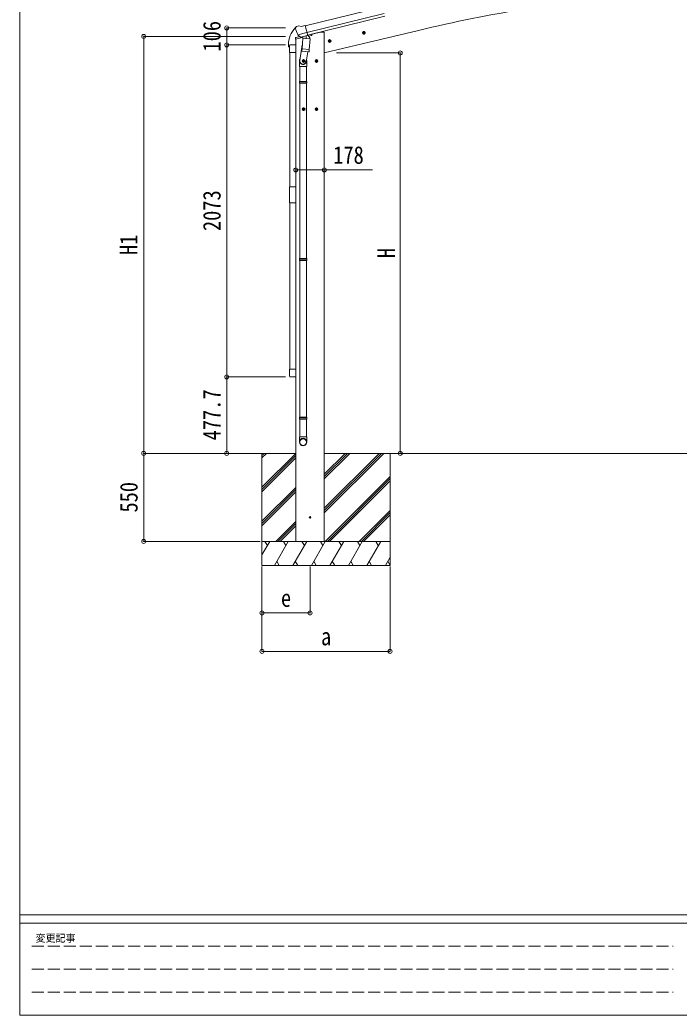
# Model space of a CAD drawing. Units: millimetres at full size. Extents: x -6988 to 7066, y -4877 to 4823.
# Drawn here: x -6988 to -2873, y -4877 to 1337 of the extents above; entities that cross this region are included whole.
import ezdxf
from ezdxf.enums import TextEntityAlignment as Align

# ---------------------------------------------------------------- set-up
doc = ezdxf.new("R2010")
doc.units = ezdxf.units.MM
doc.header["$LTSCALE"] = 25
doc.header["$PDMODE"] = 32
doc.header["$PDSIZE"] = 25
doc.linetypes.add('DASHED3', pattern=[4, 3, -1])
for name, color, linetype, lineweight in [('0-0_0', 7, 'Continuous', 9), ('0-1_本体', 4, 'Continuous', 9), ('0-2_部品', 7, 'Continuous', 9), ('0-A_寸法', 6, 'Continuous', 9), ('1-1_GLASS', 4, 'Continuous', 9), ('1-2_GLASS_SEAL', 7, 'Continuous', 9), ('1-A', 6, 'Continuous', 9), ('F-0_240', 7, 'Continuous', 9)]:
    doc.layers.add(name, color=color, linetype=linetype, lineweight=lineweight)
doc.styles.add('ＭＳ ゴシック', font='')
doc.styles.get('ＭＳ ゴシック').set_extended_font_data('MS Gothic')

msp = doc.modelspace()

# ---------------------------------------------------------------- linework, layer by layer
at = {"layer": '0-0_0'}
for p, q in [((-5862.41, -1369.83), (-5265.53, -1369.83)), ((-5476.53, -1397.16), (-5449.14, -1369.78)), ((-5476.53, -1383.02), (-5463.29, -1369.78)), ((-5476.53, -1369.83), (-5476.53, -2069.78)), ((-5476.53, -1581.01), (-5265.53, -1370.01)), ((-5476.53, -1595.15), (-5265.53, -1384.15)), ((-5476.53, -1609.29), (-5265.53, -1398.29)), ((-5087.53, -1740.79), (-4716.51, -1369.78)), ((-5087.53, -1712.51), (-4744.8, -1369.78)), ((-5087.53, -1726.65), (-4730.65, -1369.78)), ((-5087.53, -1528.66), (-4928.64, -1369.78)), ((-5087.53, -1514.52), (-4942.79, -1369.78)), ((-5087.53, -1500.38), (-4956.93, -1369.78)), ((-5087.53, -1369.83), (-1208.71, -1369.83)), ((-4676.53, -1369.78), (-4676.53, -2069.78)), ((-5082.67, -1919.78), (-4676.53, -1513.64)), ((-5068.53, -1919.78), (-4676.53, -1527.78)), ((-5054.38, -1919.78), (-4676.53, -1541.93)), ((-5476.53, -1793.14), (-5265.53, -1582.14)), ((-5476.53, -1807.28), (-5265.53, -1596.28)), ((-5476.53, -1821.42), (-5265.53, -1610.43)), ((-4870.54, -1919.78), (-4676.53, -1725.77)), ((-5391.04, -1919.78), (-5265.53, -1794.27)), ((-4856.39, -1919.78), (-4676.53, -1739.91)), ((-4842.25, -1919.78), (-4676.53, -1754.06)), ((-5376.89, -1919.78), (-5265.53, -1808.41)), ((-5362.75, -1919.78), (-5265.53, -1822.56)), ((-4676.53, -1919.78), (-5476.53, -1919.78)), ((-5476.53, -2003.61), (-5428.13, -1919.78)), ((-5443.13, -1945.76), (-5458.13, -1919.78)), ((-5399.26, -2069.78), (-5312.66, -1919.78)), ((-5327.66, -1945.76), (-5342.66, -1919.78)), ((-5283.79, -2069.78), (-5197.19, -1919.78)), ((-5087.53, -1919.78), (-5265.53, -1919.78)), ((-5212.19, -1945.76), (-5227.19, -1919.78)), ((-5168.32, -2069.78), (-5081.72, -1919.78)), ((-5096.72, -1945.76), (-5111.72, -1919.78)), ((-5052.85, -2069.78), (-4966.25, -1919.78)), ((-4981.25, -1945.76), (-4996.25, -1919.78)), ((-4937.38, -2069.78), (-4850.78, -1919.78)), ((-4880.78, -1919.78), (-4865.78, -1945.76)), ((-4821.91, -2069.78), (-4735.31, -1919.78)), ((-4750.31, -1945.76), (-4765.31, -1919.78)), ((-5384.26, -2043.8), (-5369.26, -2069.78)), ((-5268.79, -2043.8), (-5253.79, -2069.78)), ((-5153.32, -2043.8), (-5138.32, -2069.78)), ((-5037.85, -2043.8), (-5022.85, -2069.78)), ((-4922.38, -2043.8), (-4907.38, -2069.78)), ((-4806.91, -2043.8), (-4791.91, -2069.78)), ((-4706.44, -2069.78), (-4676.53, -2017.97)), ((-4691.44, -2043.8), (-4676.53, -2069.63)), ((-5476.53, -2069.78), (-4676.53, -2069.78))]:
    msp.add_line(p, q, dxfattribs=at)
msp.add_circle((-5176.53, -1769.78), 5, dxfattribs=at)
at = {"layer": '0-1_本体'}
for p, q in [((-5206.06, 1300.36), (-4723.18, 1417.85)), ((-5195.98, 1258.4), (-4712.97, 1375.87)), ((-5192.05, 1242.02), (-4708.99, 1359.51)), ((-5163.54, 1247.73), (-5111.53, 1260.22)), ((-5087.53, 1260.22), (-5111.53, 1260.22)), ((-5087.53, 1260.22), (-5087.53, -1919.78)), ((-4499.45, 1271.41), (-5087.5, 1130.23)), ((-5265.53, -1919.78), (-5265.53, 1216.78))]:
    msp.add_line(p, q, dxfattribs=at)
at = {"layer": '0-1_本体', "color": 6}
msp.add_line((-5087.53, 400.04), (-5265.53, 400.04), dxfattribs=at)
at = {"layer": '0-1_本体'}
msp.add_arc((-2344.43, -7724.29), 9250.23, 94.95525, 103.47191, dxfattribs=at)
at = {"layer": '0-2_部品'}
for p, q in [((-5267.51, 1284.79), (-5267.24, 1283.64)), ((-5263.3, 1293.36), (-5267.15, 1287.07)), ((-5260.2, 1295.61), (-5247.02, 1298.78)), ((-5253.46, 1244.48), (-5195.95, 1258.29)), ((-5236.61, 1229.57), (-5252.99, 1244.06)), ((-5232.46, 1296.1), (-5245.72, 1298.8)), ((-5232.46, 1296.1), (-5206.53, 1302.33)), ((-5163.54, 1248.96), (-5163.54, 1245.2)), ((-4850.02, 1253.98), (-4830.57, 1258.65)), ((-4845.46, 1261.76), (-4847.59, 1254.57)), ((-4838.16, 1263.52), (-4845.46, 1261.76)), ((-4837.96, 1246.6), (-4842.63, 1266.04)), ((-4833, 1258.07), (-4838.16, 1263.52)), ((-4835.13, 1250.87), (-4833, 1258.07)), ((-5268.09, 1216.16), (-5225.06, 1226.49)), ((-5268.09, 1223.05), (-5268.09, 1216.16)), ((-5239.63, 1232.25), (-5265.79, 1225.97)), ((-5233.9, 1229), (-5226.38, 1230.81)), ((-5233.06, 1229.11), (-5231.53, 1229.48)), ((-5231.53, 1229.48), (-5194.83, 1238.29)), ((-5229.69, 1229.25), (-5229.75, 1228.51)), ((-5228.99, 1227.47), (-5203.18, 1221.03)), ((-5222.07, 1222.12), (-5226.75, 1155.29)), ((-5176.39, 1218.93), (-5222.07, 1222.12)), ((-5220.3, 1225.3), (-5220.53, 1222.01)), ((-5200.78, 1236.47), (-5201.8, 1221.86)), ((-5194.83, 1238.29), (-5193.3, 1238.66)), ((-5191.75, 1240.76), (-5190.8, 1240.7)), ((-5190.8, 1240.7), (-5177.49, 1225.38)), ((-5186.5, 1235.75), (-5167.37, 1240.34)), ((-5181.06, 1152.09), (-5176.39, 1218.93)), ((-5177.49, 1225.38), (-5177.93, 1219.04)), ((-5063.95, 1202.62), (-5044.51, 1207.29)), ((-5059.4, 1210.4), (-5061.53, 1203.21)), ((-5052.1, 1212.15), (-5059.4, 1210.4)), ((-5051.9, 1195.23), (-5056.56, 1214.68)), ((-5046.93, 1206.71), (-5052.1, 1212.15)), ((-5049.06, 1199.51), (-5046.93, 1206.71)), ((-5225.02, 1180.05), (-5240.93, 1083.88)), ((-5227.61, 1142.82), (-5226.73, 1155.28)), ((-5227.21, 1141.46), (-5227.21, 1141.46)), ((-5181.06, 1152.09), (-5226.75, 1155.29)), ((-5225.76, 1140.68), (-5184.07, 1137.77)), ((-5189.49, 1138.15), (-5200.23, 1074.56)), ((-5181.07, 1152.09), (-5181.96, 1139.4)), ((-5243.08, 1046.72), (-5243.08, 1081.07)), ((-5206.53, 1079.98), (-5226.53, 1079.98)), ((-5216.53, 1087.48), (-5223.03, 1083.73)), ((-5223.03, 1083.73), (-5223.03, 1076.23)), ((-5223.03, 1076.23), (-5216.53, 1072.47)), ((-5216.53, 1069.98), (-5216.53, 1089.98)), ((-5210.03, 1083.73), (-5216.53, 1087.48)), ((-5197.08, 1081.38), (-5197.08, 1046.72)), ((-5126.53, 1079.98), (-5146.53, 1079.98)), ((-5136.53, 1087.48), (-5143.03, 1083.73)), ((-5143.03, 1083.73), (-5143.03, 1076.23)), ((-5143.03, 1076.23), (-5136.53, 1072.47)), ((-5136.53, 1069.98), (-5136.53, 1089.98)), ((-5130.03, 1083.73), (-5136.53, 1087.48)), ((-5197.08, 1046.72), (-5243.08, 1046.72)), ((-5241.08, 1046.72), (-5241.08, 952.72)), ((-5199.08, 1046.72), (-5199.08, 952.72)), ((-5243.08, 950.72), (-5242.08, 952.72)), ((-5197.08, 950.72), (-5243.08, 950.72)), ((-5197.08, 942.72), (-5243.08, 942.72)), ((-5198.08, 952.72), (-5242.08, 952.72)), ((-5198.08, 940.72), (-5242.08, 940.72)), ((-5241.08, 940.72), (-5241.08, -153.47)), ((-5199.08, 940.72), (-5199.08, -153.47)), ((-5197.08, 950.72), (-5198.08, 952.72)), ((-5197.08, 942.72), (-5198.08, 940.72)), ((-5197.08, 950.72), (-5197.08, 942.72)), ((-5206.53, 779.98), (-5226.53, 779.98)), ((-5216.53, 787.48), (-5223.03, 783.73)), ((-5223.03, 783.73), (-5223.03, 776.23)), ((-5223.03, 776.23), (-5216.53, 772.47)), ((-5216.53, 769.98), (-5216.53, 789.98)), ((-5210.03, 783.73), (-5216.53, 787.48)), ((-5126.53, 779.98), (-5146.53, 779.98)), ((-5136.53, 787.48), (-5143.03, 783.73)), ((-5143.03, 783.73), (-5143.03, 776.23)), ((-5143.03, 776.23), (-5136.53, 772.47)), ((-5136.53, 769.98), (-5136.53, 789.98)), ((-5130.03, 783.73), (-5136.53, 787.48)), ((-5243.08, -155.47), (-5242.08, -153.47)), ((-5197.08, -155.47), (-5243.08, -155.47)), ((-5197.08, -163.47), (-5243.08, -163.47)), ((-5198.08, -153.47), (-5242.08, -153.47)), ((-5198.08, -165.47), (-5242.08, -165.47)), ((-5241.08, -165.47), (-5241.08, -1143.65)), ((-5199.08, -165.47), (-5199.08, -1143.65)), ((-5197.08, -155.47), (-5198.08, -153.47)), ((-5197.08, -163.47), (-5198.08, -165.47)), ((-5197.08, -155.47), (-5197.08, -163.47)), ((-5243.08, -1145.65), (-5242.08, -1143.65)), ((-5197.08, -1145.65), (-5243.08, -1145.65)), ((-5197.08, -1153.65), (-5243.08, -1153.65)), ((-5198.08, -1143.65), (-5242.08, -1143.65)), ((-5198.08, -1155.65), (-5242.08, -1155.65)), ((-5241.08, -1155.65), (-5241.08, -1265.65)), ((-5199.08, -1155.65), (-5199.08, -1265.65)), ((-5197.08, -1145.65), (-5198.08, -1143.65)), ((-5197.08, -1153.65), (-5198.08, -1155.65)), ((-5197.08, -1145.65), (-5197.08, -1153.65)), ((-5243.08, -1299.8), (-5243.08, -1265.65)), ((-5197.08, -1265.65), (-5243.08, -1265.65)), ((-5197.08, -1299.8), (-5197.08, -1265.65))]:
    msp.add_line(p, q, dxfattribs=at)
for points in [[(-5253.73, 1245.06), (-5253.15, 1244.22), (-5252.99, 1244.06)], [(-5201.1, 1236.88), (-5191.37, 1239.21), (-5206.53, 1302.33)], [(-4847.59, 1254.57), (-4842.43, 1249.12), (-4835.13, 1250.87)], [(-5201.1, 1236.88), (-5201.33, 1236.73), (-5226.1, 1230.78), (-5226.38, 1230.81)], [(-5061.53, 1203.21), (-5056.36, 1197.76), (-5049.06, 1199.51)], [(-5216.53, 1072.47), (-5210.03, 1076.23), (-5210.03, 1083.73)], [(-5136.53, 1072.47), (-5130.03, 1076.23), (-5130.03, 1083.73)], [(-5243.08, 950.72), (-5243.08, 942.72), (-5242.08, 940.72)], [(-5216.53, 772.47), (-5210.03, 776.23), (-5210.03, 783.73)], [(-5136.53, 772.47), (-5130.03, 776.23), (-5130.03, 783.73)], [(-5243.08, -155.47), (-5243.08, -163.47), (-5242.08, -165.47)], [(-5243.08, -1145.65), (-5243.08, -1153.65), (-5242.08, -1155.65)]]:
    msp.add_lwpolyline(points, dxfattribs=at)
for centre, radius in [((-4840.3, 1256.32), 8.5), ((-4840.3, 1256.32), 7.7), ((-4840.3, 1256.32), 6.5), ((-5054.23, 1204.96), 8.5), ((-5054.23, 1204.96), 7.7), ((-5054.23, 1204.96), 6.5), ((-5216.53, 1079.98), 8.5), ((-5216.53, 1079.98), 7.7), ((-5216.53, 1079.98), 6.5), ((-5136.53, 1079.98), 8.5), ((-5136.53, 1079.98), 7.7), ((-5136.53, 1079.98), 6.5), ((-5216.53, 779.98), 8.5), ((-5216.53, 779.98), 7.7), ((-5216.53, 779.98), 6.5), ((-5136.53, 779.98), 8.5), ((-5136.53, 779.98), 7.7), ((-5136.53, 779.98), 6.5)]:
    msp.add_circle(centre, radius, dxfattribs=at)
at = {"layer": '0-2_部品', "color": 4}
msp.add_circle((-5176.53, -1769.78), 4.5, dxfattribs=at)
at = {"layer": '0-2_部品'}
for centre, radius, start, end in [((-5070.43, 1330.89), 202.4, 193.5, 205.09125), ((-5259.03, 1290.75), 5, 103.5, 148.5), ((-5246.32, 1295.86), 3, 78.5, 103.5), ((-5168.54, 1245.2), 5, 283.5, 0), ((-5265.09, 1223.05), 3, 103.5, 180), ((-5233.18, 1229.6), 0.5, 248.23754, 283.5), ((-5230.19, 1229.29), 0.5, 356, 103.5), ((-5228.75, 1228.44), 1, 176, 256), ((-5202.82, 1222), 1.03, 250.03897, 351.96569), ((-5200.18, 1236.38), 0.604, 100.59842, 172.20595), ((-5193.42, 1239.14), 0.5, 283.5, 318.76246), ((-5225.67, 1142.65), 1.95, 175.04017, 217.47766), ((-5225.62, 1142.68), 2, 217.40962, 266), ((-5183.93, 1139.76), 2, 266, 349.46843), ((-5213.08, 1081.07), 30, 177.45142, 180)]:
    msp.add_arc(centre, radius, start, end, dxfattribs=at)
for centre, major_axis, ratio, start_param, end_param in [((-5264.59, 1285.5), (-1.57, -2.57), 0.99628, 4.712389, 5.4996506), ((-5234.62, 1231.83), (-0.73, -2.92), 0.997631, 5.8041905, 6.6006116), ((-5234.56, 1232.05), (2.63, 3.16), 0.650902, 4.0958226, 4.1686332), ((-5234.6, 1231.93), (-0.73, -2.92), 0.997631, 0.3902369, 0.4789948), ((-5220.08, 1081.38), (23, 0), 0.996195, 2.5560258, 6.5663028), ((-5220.08, 1081.38), (21, 0), 0.996195, 2.9349147, 5.9512394), ((-5220.08, -1298.05), (-23, 0), 0.996195, 3.1415927, 6.2831853), ((-5220.08, -1299.8), (-23, 0), 0.996195, 3.1415927, 6.2831853), ((-5220.08, -1299.8), (0, -23.43), 0.981806, 4.712389, 7.8539816)]:
    msp.add_ellipse(centre, major_axis=major_axis, ratio=ratio, start_param=start_param, end_param=end_param, dxfattribs=at)
msp.add_ellipse((-5220.08, -1299.8), major_axis=(21, 0), ratio=0.996195, dxfattribs=at)
at = {"layer": '0-A_寸法'}
for p, q in [((-6215.1, 1233.22), (-5328.83, 1233.22)), ((-6215.1, -1369.78), (-6215.1, 1233.22)), ((-4613.73, 1130.22), (-5010.84, 1130.22)), ((-4613.73, -1369.78), (-4613.73, 1130.22)), ((-5087.53, 400.04), (-4787.53, 400.04)), ((-6215.1, -1369.78), (-5486.99, -1369.78)), ((-6215.1, -1919.78), (-6215.1, -1369.78)), ((-6215.1, -1919.78), (-5486.99, -1919.78)), ((-5476.78, -2606.14), (-5476.78, -2077.2)), ((-5476.78, -2366.17), (-5476.78, -2077.2)), ((-5176.53, -2366.17), (-5176.53, -2077.2)), ((-4676.78, -2606.14), (-4676.78, -2077.2)), ((-5176.53, -2366.17), (-5476.78, -2366.17)), ((-5476.78, -2606.14), (-4676.78, -2606.14))]:
    msp.add_line(p, q, dxfattribs=at)
for p in [(-6215.1, 1233.22), (-4613.73, 1130.22), (-5265.53, 400.04), (-5087.53, 400.04), (-6215.1, -1369.78), (-4613.73, -1369.78), (-6215.1, -1919.78), (-5476.78, -2366.17), (-5176.53, -2366.17), (-5476.78, -2606.14), (-4676.78, -2606.14)]:
    msp.add_point(p, dxfattribs=at)
at = {"layer": '1-1_GLASS'}
for p, q in [((-5303.53, 1132.44), (-5303.53, 293.44)), ((-5265.53, 1132.44), (-5265.53, 293.44)), ((-5303.53, 195.44), (-5303.53, -843.56)), ((-5265.53, -843.56), (-5265.53, 195.44))]:
    msp.add_line(p, q, dxfattribs=at)
at = {"layer": '1-2_GLASS_SEAL'}
for p, q in [((-5312.03, 1180.92), (-5312.03, 1169.17)), ((-5299.03, 1181.64), (-5270.03, 1181.64)), ((-5298.77, 1181.93), (-5265.53, 1181.93)), ((-5311.53, 1168.67), (-5305.27, 1168.67)), ((-5304.77, 1175.93), (-5304.77, 1169.17)), ((-5304.53, 1132.44), (-5304.53, 1176.14)), ((-5264.53, 1132.44), (-5304.53, 1132.44)), ((-5264.53, 1176.14), (-5264.53, 1132.44)), ((-5304.53, -843.56), (-5304.53, -887.26)), ((-5264.53, -843.56), (-5304.53, -843.56)), ((-5264.53, -887.26), (-5264.53, -843.56)), ((-5299.03, -892.76), (-5270.03, -892.76))]:
    msp.add_line(p, q, dxfattribs=at)
msp.add_lwpolyline([(-5304.53, 293.44), (-5264.53, 293.44), (-5264.53, 195.44), (-5304.53, 195.44)], close=True, dxfattribs=at)
for centre, radius, start, end in [((-5159.77, 1180.92), 152.26, 135.14293, 180), ((-5263.28, 1282.95), 6.95, 110.13068, 129.45641), ((-5298.77, 1175.93), 6, 90, 180), ((-5299.03, 1176.14), 5.5, 90, 180), ((-5270.03, 1176.14), 5.5, 0, 90), ((-5311.53, 1169.17), 0.5, 180, 270), ((-5305.27, 1169.17), 0.5, 270, 0), ((-5299.03, -887.26), 5.5, 180, 270), ((-5270.03, -887.26), 5.5, 270, 0)]:
    msp.add_arc(centre, radius, start, end, dxfattribs=at)
at = {"layer": '1-A'}
for p, q in [((-5697, 1286.84), (-5328.83, 1286.84)), ((-5697, 1286.84), (-5697, 1180.84)), ((-5697, 1180.84), (-5328.83, 1180.84)), ((-5697, 1180.84), (-5697, -892.16)), ((-5697, -892.16), (-5328.83, -892.16)), ((-5697, -1369.83), (-5697, -892.16)), ((-5697, -1369.83), (-5328.83, -1369.83))]:
    msp.add_line(p, q, dxfattribs=at)
for p in [(-5697, 1286.84), (-5697, 1180.84), (-5697, -892.16), (-5697, -1369.83)]:
    msp.add_point(p, dxfattribs=at)
at = {"layer": 'F-0_240', "color": 5}
for p, q in [((-6987.88, 4822.79), (-6987.88, -4877.21)), ((-6987.88, -4252.21), (6712.12, -4252.21)), ((-6987.88, -4302.21), (4489.82, -4302.21)), ((-6987.88, -4877.21), (6712.12, -4877.21))]:
    msp.add_line(p, q, dxfattribs=at)
at = {"layer": 'F-0_240', "color": 4, "linetype": 'DASHED3'}
for p, q in [((-6912.88, -4445.96), (-2910.18, -4445.96)), ((-6912.88, -4589.71), (-2910.18, -4589.71)), ((-6912.88, -4733.46), (-2910.18, -4733.46))]:
    msp.add_line(p, q, dxfattribs=at)

# ---------------------------------------------------------------- texts
at = {"layer": '0-A_寸法', "color": 7, "style": 'ＭＳ ゴシック', "width": 0.85}
for s, p in [('178', (-5032.03, 405.04)), ('e', (-5358.28, -2361.17)), ('a', (-5108.28, -2601.14))]:
    msp.add_text(s, height=110, dxfattribs=at).set_placement(p, align=Align.BOTTOM_LEFT)
for s, p in [('H1', (-6221.1, -131.28)), ('H', (-4613.73, -151.28)), ('550', (-6220.1, -1739.28))]:
    msp.add_text(s, height=110, rotation=90, dxfattribs=at).set_placement(p, align=Align.BOTTOM_LEFT)
at = {"layer": '1-A', "color": 7, "style": 'ＭＳ ゴシック', "width": 0.85}
for s, p in [('106', (-5702, 1139.34)), ('2073', (-5702, 18.34)), ('477.7', (-5702, -1288.5))]:
    msp.add_text(s, height=110, rotation=90, dxfattribs=at).set_placement(p, align=Align.BOTTOM_LEFT)
at = {"layer": 'F-0_240', "style": 'ＭＳ ゴシック'}
msp.add_text('変更記事', height=45.82, dxfattribs=at).set_placement((-6890.19, -4433.46), align=Align.BOTTOM_LEFT)

doc.saveas('drawing.dxf')
